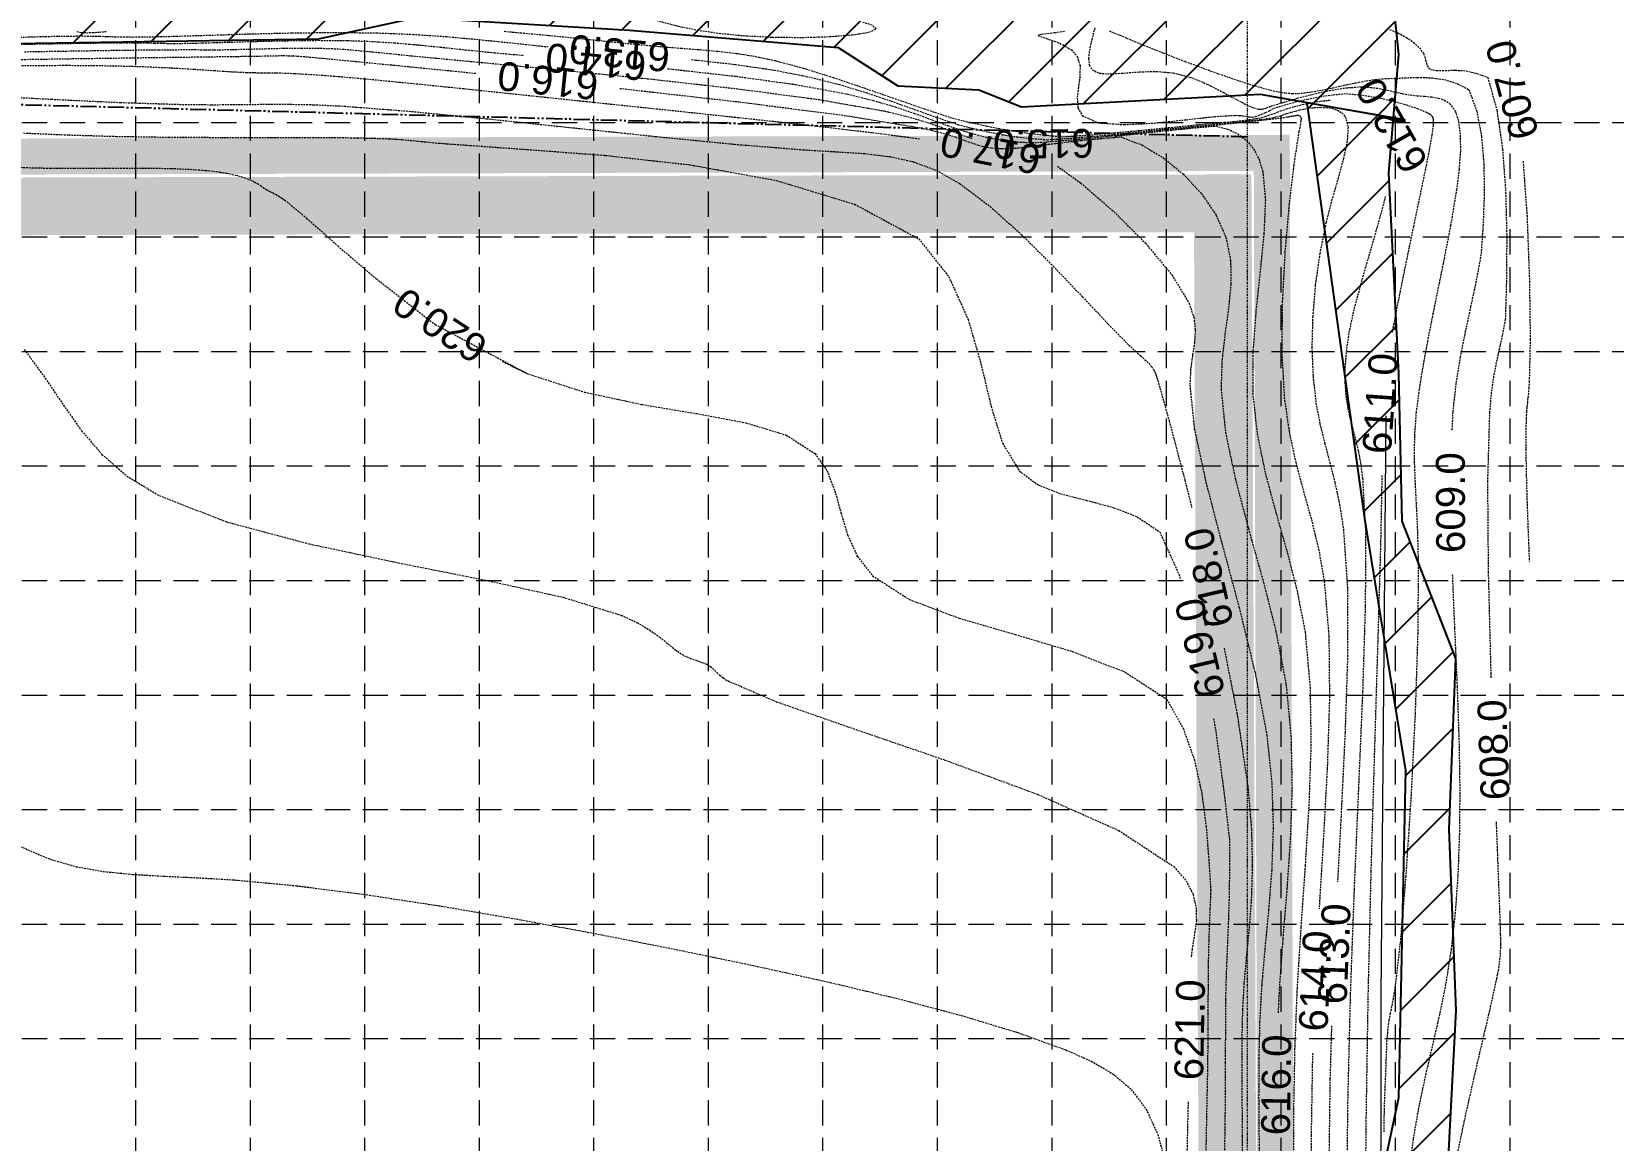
# Model space of a CAD drawing. Extents: x 299711 to 300729, y 199411 to 200048.
# Drawn here: x 300348.3 to 300567.6, y 199778.6 to 199932.3 of the extents above; entities that cross this region are included whole.
import ezdxf
from ezdxf.enums import TextEntityAlignment as Align

# ---------------------------------------------------------------- set-up
doc = ezdxf.new("R2010")
doc.units = 0
doc.header["$MEASUREMENT"] = 0
for name, pattern in [('DIVIDE2', [0.625, 0.25, -0.125, 0, -0.125, 0, -0.125]), ('HIDDEN', [0.375, 0.25, -0.125]), ('PHANTOM', [3.8, 2.25, -0.35, 0.25, -0.35, 0.25, -0.35])]:
    doc.linetypes.add(name, pattern=pattern)
for name, color, linetype in [('63-TOE OF SLOPE', 7, 'Continuous'), ('BOUND-13', 7, 'Continuous'), ('CONT-1', 252, 'Continuous'), ('CONT-2', 252, 'Continuous'), ('FIRM ON CONTOUR', 6, 'Continuous'), ('GRID', 254, 'HIDDEN'), ('LIMITS OF DISTURBANCE', 1, 'HIDDEN'), ('PRO-ROW', 1, 'PHANTOM'), ('SILT FENCE', 200, 'Continuous'), ('WATER', 5, 'Continuous')]:
    doc.layers.add(name, color=color, linetype=linetype)
doc.styles.get("Standard").update_dxf_attribs({"font": 'ARIAL.TTF'})

msp = doc.modelspace()

# ---------------------------------------------------------------- hatches: boundary and pattern name
at = {"layer": 'WATER'}
h = msp.add_hatch(dxfattribs=at)
h.set_pattern_fill('ANSI31', color=256, scale=60, style=0)
h.paths.add_polyline_path([(300024.18, 199948.5), (300022.34, 199944.48), (300033.27, 199938.38), (300054.73, 199935.24), (300069.35, 199934.28), (300082.32, 199931.31), (300102.17, 199930.9), (300137.81, 199933.31), (300145.36, 199934.58), (300150.65, 199936.13), (300216.43, 199929.21), (300239.97, 199935.21), (300309.48, 199930.14), (300388.06, 199931.32), (300401.65, 199934.28), (300431.19, 199932.51), (300460.14, 199930.14), (300468.41, 199924.83), (300479.63, 199924.24), (300485.54, 199921.88), (300518.63, 199923.65), (300538.71, 199920.1), (300525.12, 199922.47), (300533.1, 199864.82), (300538.77, 199829.85), (300537.83, 199784.49), (300528.37, 199740.08), (300530.26, 199724.02), (300532.15, 199712.68), (300534.04, 199695.67), (300534.04, 199677.71), (300534.04, 199662.6), (300533.1, 199645.59), (300531.21, 199633.3), (300531.21, 199613.46), (300531.21, 199603.06), (300531.21, 199589.83), (300531.36, 199574.7), (300530.43, 199553.34), (300539.72, 199544.05), (300551.33, 199541.73), (300549.94, 199549.62), (300551.33, 199555.19), (300545.42, 199554.57), (300540.69, 199561.46), (300536.47, 199582.13), (300537.35, 199596.58), (300538.79, 199622.53), (300540.18, 199640.64), (300539.25, 199662), (300539.72, 199694.97), (300536.93, 199713.54), (300535.07, 199727.47), (300535.54, 199739.55), (300544.71, 199775.38), (300545.8, 199796.59), (300544.83, 199821.74), (300545.76, 199845.42), (300538.32, 199864.46), (300537.86, 199884.89), (300536.47, 199912.75), (300537.87, 199929.16), (300536.02, 199947.27), (300545.31, 199971.88), (300539.73, 199994.17), (300535.55, 200011.35), (300523.47, 200017.86), (300528.58, 199979.31), (300523.94, 199961.2), (300513.72, 199943.56), (300495.6, 199941.23), (300472.38, 199944.49), (300446.83, 199946.81), (300411.06, 199943.56), (300349.74, 199935.2), (300335.81, 199937.52), (300307.01, 199940.31), (300271.24, 199943.56), (300240.5, 199942.18), (300214.02, 199942.18), (300175.46, 199943.1), (300151.31, 199946.82), (300105.32, 199947.28), (300086.27, 199945.43), (300062.12, 199943.57), (300053.29, 199943.57)])

# ---------------------------------------------------------------- linework, layer by layer
at = {"layer": '63-TOE OF SLOPE', "linetype": 'Continuous', "lineweight": 0}
msp.add_lwpolyline([(300536.05, 199879.07), (300535.37, 199798.41), (300535.27, 199713.71), (300534.28, 199679.43), (300534.74, 199614.86), (300535.29, 199561.29), (300536.42, 199553.24), (300514.68, 199553.51), (300500.26, 199548.39), (300483.23, 199544.95), (300427.48, 199543.02), (300370.58, 199541.11), (300346.08, 199540.16), (300306.2, 199539.47), (300286.86, 199541.44), (300223.34, 199541.39), (300159.38, 199541.42), (300107.06, 199542.51), (300030.12, 199539.61), (299979.95, 199538.96), (299932.77, 199541.67)], dxfattribs=at)
at = {"layer": 'BOUND-13', "color": 7, "linetype": 'DIVIDE2', "lineweight": 0}
msp.add_lwpolyline([(300000.07, 199553.41), (300000.01, 200000.01), (300516.85, 199985.03), (300516.85, 199553.49), (300000.07, 199553.41)], dxfattribs=at)
at = {"layer": 'CONT-1', "color": 25, "linetype": 'HIDDEN', "lineweight": 0}
for points in [[(300495.72, 199932.83), (300495.43, 199931.8), (300495.15, 199930.69), (300494.93, 199929.59), (300494.84, 199928.57), (300494.95, 199927.69), (300495.33, 199927.03), (300496.33, 199926.56), (300497.83, 199926.46), (300499.72, 199926.58), (300501.89, 199926.75), (300504.22, 199926.81), (300506.61, 199926.6), (300509.05, 199925.96), (300511.37, 199925.01), (300513.51, 199923.92), (300515.43, 199922.87), (300517.06, 199922.03), (300518.34, 199921.57), (300518.65, 199921.56), (300518.95, 199921.59), (300519.23, 199921.66), (300519.52, 199921.75), (300519.83, 199921.87), (300520.14, 199922.01), (300521.85, 199922.5), (300523.78, 199923.08), (300525.95, 199923.66), (300528.25, 199924.17), (300530.53, 199924.53), (300532.65, 199924.68), (300533.96, 199924.6), (300535.16, 199924.44), (300536.28, 199924.21), (300537.34, 199923.96), (300538.38, 199923.72), (300539.42, 199923.54), (300540.43, 199923.43), (300541.45, 199923.36), (300542.43, 199923.27), (300543.36, 199923.11), (300544.19, 199922.83), (300544.91, 199922.36), (300545.68, 199921.32), (300546.16, 199919.84), (300546.39, 199917.96), (300546.4, 199915.74), (300546.22, 199913.22), (300545.87, 199910.43), (300545.05, 199905.49), (300544.02, 199900.19), (300542.9, 199894.74), (300541.82, 199889.34), (300540.9, 199884.21), (300540.26, 199879.57), (300540.03, 199876.26), (300539.99, 199873.17), (300540.1, 199870.07), (300540.27, 199866.74), (300540.45, 199862.95), (300540.56, 199858.46), (300540.49, 199848.93), (300540.13, 199837.81), (300539.55, 199826.2), (300538.83, 199815.22), (300538.05, 199805.95), (300537.29, 199799.5), (300537.07, 199798.21), (300536.86, 199797.16), (300536.67, 199796.21), (300536.49, 199795.2), (300536.33, 199793.99), (300536.19, 199792.45), (300535.82, 199782.99), (300535.78, 199779.75)], [(300347.29, 199929.54), (300353.98, 199929.65), (300360.38, 199929.75), (300365.92, 199929.81), (300370.05, 199929.83), (300370.92, 199929.83), (300371.66, 199929.82), (300372.32, 199929.81), (300372.95, 199929.81), (300373.59, 199929.81), (300374.28, 199929.81), (300376.11, 199929.85), (300378.29, 199929.9), (300380.69, 199929.96), (300383.18, 199930.02), (300385.64, 199930.05), (300387.94, 199930.04), (300389.85, 199929.98), (300391.66, 199929.88), (300393.52, 199929.72), (300395.58, 199929.52), (300397.99, 199929.28), (300400.9, 199928.98), (300409.89, 199928.13), (300421.21, 199927.05), (300433.69, 199925.8), (300446.18, 199924.4), (300457.51, 199922.9), (300466.52, 199921.32), (300469.38, 199920.64), (300471.73, 199919.97), (300473.67, 199919.33), (300475.32, 199918.72), (300476.79, 199918.17), (300478.17, 199917.68), (300478.68, 199917.53)], [(300498.51, 199917.83), (300500.5, 199918.05), (300503.51, 199918.38), (300506.53, 199918.69), (300509.52, 199918.98), (300512.49, 199919.24), (300514.13, 199918.81), (300515.55, 199918.14), (300516.76, 199917.22), (300517.73, 199916.06), (300518.48, 199914.62), (300519, 199912.91), (300519.36, 199909.02), (300519.16, 199904.35), (300518.64, 199899.12), (300518.05, 199893.55), (300517.62, 199887.84), (300517.6, 199882.2), (300518.22, 199876.56), (300519.34, 199871.12), (300520.78, 199865.76), (300522.32, 199860.36), (300523.75, 199854.81), (300524.88, 199848.99), (300525.56, 199841.43), (300525.68, 199833.45), (300525.4, 199825.17), (300524.88, 199816.69), (300524.28, 199808.14), (300523.75, 199799.63), (300523.42, 199791.29), (300523.27, 199783.08), (300523.25, 199774.96)], [(300346.01, 199913.54), (300348.41, 199913.45), (300350.95, 199913.39), (300354.17, 199913.37), (300357.56, 199913.38), (300361, 199913.4), (300364.41, 199913.4), (300367.65, 199913.35), (300370.63, 199913.22), (300372.37, 199913.09), (300373.94, 199912.91), (300375.36, 199912.69), (300376.62, 199912.42), (300377.72, 199912.11), (300378.66, 199911.75), (300379.16, 199911.5), (300379.6, 199911.25), (300380.01, 199910.99), (300380.39, 199910.73), (300380.76, 199910.49), (300381.13, 199910.27), (300381.43, 199910.11), (300381.75, 199909.95), (300382.1, 199909.77), (300382.49, 199909.56), (300382.92, 199909.29), (300383.41, 199908.95), (300386.46, 199906.43), (300390.74, 199902.61), (300396.1, 199898.03), (300396.85, 199897.46)], [(300413.58, 199886.59), (300416.99, 199884.91), (300424.96, 199882.33), (300432.94, 199880.62), (300440.53, 199879.35), (300447.33, 199878.08), (300452.93, 199876.38), (300456.92, 199873.81), (300458.58, 199871.43), (300459.67, 199868.63), (300460.51, 199865.6), (300461.44, 199862.52), (300462.79, 199859.55), (300464.88, 199856.88), (300470, 199853.58), (300476.87, 199851), (300484.68, 199848.73), (300492.63, 199846.37), (300499.9, 199843.51), (300505.69, 199839.75), (300507.96, 199835.72), (300509.52, 199831.34), (300510.53, 199826.76), (300511.15, 199822.12), (300511.51, 199817.56), (300511.78, 199813.22), (300511.68, 199810.7), (300511.58, 199808.38), (300511.51, 199806.27), (300511.46, 199804.35), (300511.43, 199802.6), (300511.41, 199800.98), (300511.41, 199799.45), (300511.4, 199797.89), (300511.4, 199796.15), (300511.39, 199794.07), (300511.37, 199791.51), (300511.33, 199788.34), (300511.1, 199776.81)]]:
    msp.add_lwpolyline(points, dxfattribs=at)
at = {"layer": 'CONT-2', "color": 43, "linetype": 'HIDDEN', "lineweight": 0}
for points in [[(300429.85, 199936.16), (300430.38, 199935.92), (300430.82, 199935.69), (300431.22, 199935.48), (300431.6, 199935.26), (300431.99, 199935.05), (300432.43, 199934.83), (300433.83, 199934.26), (300435.68, 199933.67), (300437.95, 199933.08), (300440.6, 199932.55), (300443.61, 199932.1), (300446.96, 199931.77), (300451.02, 199931.56), (300455.12, 199931.52), (300458.93, 199931.64), (300462.13, 199931.88), (300464.39, 199932.24), (300465.37, 199932.69), (300464.86, 199933.2), (300463.46, 199933.63)], [(300346.32, 199931.55), (300349.06, 199931.62), (300350.56, 199931.66), (300351.95, 199931.69), (300353.24, 199931.71), (300354.45, 199931.72), (300355.6, 199931.72), (300356.69, 199931.71), (300357.7, 199931.69), (300358.72, 199931.65), (300359.8, 199931.62), (300360.98, 199931.6), (300362.31, 199931.58), (300363.83, 199931.59), (300367.93, 199931.68), (300372.89, 199931.83), (300378.46, 199932.01), (300384.37, 199932.15), (300390.35, 199932.22), (300396.14, 199932.15), (300401.14, 199931.95), (300405.85, 199931.63), (300410.39, 199931.22), (300414.86, 199930.76), (300419.37, 199930.28), (300419.86, 199930.23)], [(300354.55, 199932.34), (300355.16, 199932.22), (300355.88, 199932.18), (300356.69, 199932.2), (300357.63, 199932.26), (300358.67, 199932.35)], [(300413.81, 199932.37), (300419.98, 199931.81), (300425.69, 199931.23), (300430.89, 199930.69), (300435.54, 199930.25), (300438.34, 199930.03), (300440.97, 199929.83), (300443.51, 199929.6), (300446.04, 199929.31), (300448.64, 199928.89), (300451.41, 199928.3), (300455.29, 199927.26), (300459.44, 199925.96), (300463.71, 199924.52), (300467.99, 199923.03), (300472.11, 199921.61), (300476.02, 199920.32), (300478.65, 199919.69), (300481.18, 199919.14), (300483.67, 199918.68), (300486.16, 199918.29), (300488.7, 199917.99), (300491.28, 199917.75), (300494.81, 199918), (300498.38, 199918.3), (300501.97, 199918.63), (300505.53, 199918.98), (300508.99, 199919.32), (300512.32, 199919.65), (300513.69, 199919.75), (300514.98, 199919.88), (300516.13, 199919.99), (300517.15, 199920.12), (300518.06, 199920.26), (300518.86, 199920.43), (300519.31, 199920.55), (300519.73, 199920.69), (300520.14, 199920.84), (300520.56, 199920.99), (300521, 199921.16), (300521.47, 199921.33), (300522.35, 199921.62), (300523.35, 199921.92), (300524.46, 199922.2), (300525.67, 199922.46), (300526.97, 199922.68), (300528.29, 199922.82), (300528.36, 199922.82)], [(300491.51, 199932.35), (300490.14, 199932.14), (300488.96, 199932), (300488.13, 199931.9), (300487.83, 199931.79), (300488.17, 199931.63), (300489, 199931.37), (300490.13, 199931), (300491.34, 199930.48), (300492.46, 199929.79), (300493.27, 199928.89), (300493.66, 199927.6), (300493.65, 199926.14), (300493.44, 199924.6), (300493.27, 199923.09), (300493.37, 199921.75), (300493.96, 199920.68), (300496.23, 199919.68), (300499.77, 199919.43), (300504, 199919.65), (300508.37, 199920.11), (300512.3, 199920.55), (300515.23, 199920.72), (300515.78, 199920.7), (300516.24, 199920.65), (300516.63, 199920.59), (300516.96, 199920.53), (300517.26, 199920.49), (300517.55, 199920.48), (300517.96, 199920.54), (300518.4, 199920.68), (300518.87, 199920.87), (300519.39, 199921.1), (300519.95, 199921.37), (300520.53, 199921.69), (300521.98, 199922.14), (300523.54, 199922.57), (300525.2, 199922.97), (300526.94, 199923.31), (300528.74, 199923.57), (300530.6, 199923.74), (300532.81, 199923.51), (300534.97, 199923.17), (300537.02, 199922.71), (300538.86, 199922.19), (300540.41, 199921.67), (300541.56, 199921.21), (300541.75, 199921.12), (300541.93, 199921.04), (300542.08, 199920.95), (300542.21, 199920.86), (300542.32, 199920.77), (300542.41, 199920.68), (300542.51, 199920.53), (300542.58, 199920.35), (300542.62, 199920.16), (300542.64, 199919.93), (300542.64, 199919.67), (300542.62, 199919.37), (300542.45, 199918.01), (300542.13, 199916.2), (300541.7, 199913.98), (300541.17, 199911.4), (300540.56, 199908.49), (300539.89, 199905.31), (300538.97, 199900.88), (300538.04, 199896.32), (300537.17, 199891.88), (300536.93, 199890.63)], [(300497.68, 199932.43), (300498.35, 199932.16), (300499.16, 199931.82), (300500.12, 199931.43), (300501.22, 199930.97), (300502.48, 199930.46), (300505.19, 199929.37), (300508.25, 199928.19), (300511.46, 199926.99), (300514.63, 199925.87), (300517.56, 199924.91), (300520.07, 199924.21), (300521.17, 199923.97), (300522.15, 199923.82), (300523.05, 199923.75), (300523.91, 199923.75), (300524.8, 199923.83), (300525.74, 199923.96), (300527.17, 199924.22), (300528.71, 199924.54), (300530.31, 199924.89), (300531.89, 199925.22), (300533.36, 199925.51), (300534.66, 199925.7), (300535.09, 199925.75), (300535.51, 199925.78), (300535.91, 199925.81), (300536.32, 199925.83), (300536.74, 199925.85), (300537.11, 199925.84), (300538.68, 199925.92), (300540.45, 199925.98), (300542.32, 199925.93), (300544.2, 199925.68), (300545.96, 199925.13), (300547.59, 199924.28), (300548.66, 199921.31), (300549.33, 199917.8), (300549.66, 199913.89), (300549.71, 199909.74), (300549.55, 199905.53), (300549.26, 199901.42), (300548.57, 199897.7), (300547.82, 199894.16), (300547.08, 199890.73), (300546.38, 199887.25), (300545.78, 199883.58), (300545.34, 199879.58), (300545.22, 199877)], [(300536.58, 199932.62), (300537.78, 199932.13), (300538.92, 199931.53), (300539.92, 199930.84), (300540.72, 199930.08), (300541.27, 199929.28), (300541.46, 199928.82), (300541.58, 199928.38), (300541.69, 199927.97), (300541.81, 199927.6), (300542, 199927.3), (300542.28, 199927.09), (300543.11, 199926.92), (300544.29, 199926.94), (300545.69, 199926.98), (300547.19, 199926.89), (300548.68, 199926.52), (300550.2, 199925.97), (300551.45, 199921.47), (300552.25, 199916.04), (300552.68, 199910.04), (300552.83, 199903.86), (300552.79, 199897.85), (300552.63, 199892.4), (300552.21, 199890.25), (300551.79, 199888.27), (300551.38, 199886.45), (300551.01, 199884.56), (300550.69, 199882.35), (300550.44, 199879.58), (300550.16, 199869.99), (300550.26, 199857.38), (300550.62, 199843.35), (300550.64, 199842.72)], [(300345.95, 199930.55), (300349.84, 199930.63), (300353.71, 199930.7), (300357.37, 199930.75), (300360.64, 199930.78), (300363.33, 199930.77), (300364.37, 199930.76), (300365.3, 199930.74), (300366.17, 199930.72), (300367.05, 199930.7), (300367.99, 199930.7), (300369.06, 199930.7), (300371.97, 199930.76), (300375.55, 199930.86), (300379.57, 199930.98), (300383.8, 199931.07), (300388.04, 199931.12), (300392.05, 199931.09), (300395.42, 199930.97), (300398.59, 199930.77), (300401.71, 199930.5), (300404.95, 199930.18), (300408.48, 199929.8), (300412.46, 199929.4), (300416.57, 199929.03)], [(300344.23, 199928.43), (300353.9, 199928.58), (300363.28, 199928.71), (300371.28, 199928.82), (300376.8, 199928.89), (300377.35, 199928.9), (300377.84, 199928.9), (300378.27, 199928.9), (300378.67, 199928.91), (300379.03, 199928.91), (300379.39, 199928.92), (300380.16, 199928.94), (300380.93, 199928.96), (300381.69, 199928.98), (300382.44, 199928.99), (300383.17, 199929), (300383.87, 199928.99), (300384.49, 199928.97), (300385.14, 199928.94), (300385.9, 199928.88), (300386.82, 199928.8), (300387.98, 199928.69), (300389.43, 199928.56), (300399.2, 199927.61), (300409.93, 199926.54)], [(300439.78, 199928.45), (300440.36, 199928.39), (300445.89, 199927.77), (300451.28, 199926.99), (300456.41, 199925.98), (300460.31, 199924.99), (300463.99, 199923.87), (300467.45, 199922.7), (300470.72, 199921.53), (300473.8, 199920.43), (300476.72, 199919.44), (300478.82, 199918.89), (300480.89, 199918.42), (300482.93, 199918.03), (300484.98, 199917.72), (300487.05, 199917.5), (300489.15, 199917.34), (300491.94, 199917.52), (300494.77, 199917.75), (300497.64, 199918.01), (300500.55, 199918.3), (300503.48, 199918.6), (300506.42, 199918.9), (300509.14, 199919.15), (300511.77, 199919.41), (300514.29, 199919.66), (300516.63, 199919.9), (300518.73, 199920.15), (300520.54, 199920.41), (300520.81, 199920.5), (300521.17, 199920.59), (300521.49, 199920.69), (300521.8, 199920.78), (300522.09, 199920.88), (300522.39, 199920.97), (300522.92, 199921.14), (300523.48, 199921.3), (300524.08, 199921.46), (300524.71, 199921.59), (300525.39, 199921.71), (300526.1, 199921.79), (300526.94, 199921.83), (300527.79, 199921.8), (300528.61, 199921.68), (300529.36, 199921.44), (300529.98, 199921.05), (300530.46, 199920.5), (300530.83, 199919.08), (300530.7, 199917.14), (300530.2, 199914.76), (300529.46, 199912.04), (300528.6, 199909.04), (300527.77, 199905.85), (300526.9, 199901.56), (300526.28, 199897.18), (300525.92, 199892.82), (300525.81, 199888.58), (300525.97, 199884.54), (300526.38, 199880.81), (300526.92, 199877.96), (300527.58, 199875.26), (300528.29, 199872.58), (300529.01, 199869.77), (300529.66, 199866.71), (300530.19, 199863.26), (300530.73, 199855.32), (300530.76, 199845.83), (300530.41, 199835.11), (300529.85, 199823.53), (300529.37, 199814.44)], [(300345.78, 199927.61), (300353.09, 199927.66), (300359.85, 199927.59), (300363.96, 199927.47), (300367.6, 199927.3), (300370.8, 199927.12), (300373.59, 199926.93), (300376.01, 199926.77), (300378.09, 199926.67), (300379.15, 199926.64), (300380.17, 199926.62), (300381.18, 199926.62), (300382.23, 199926.61), (300383.39, 199926.58), (300384.7, 199926.53), (300388.94, 199926.26), (300394.37, 199925.8), (300400.84, 199925.17), (300408.23, 199924.42), (300416.39, 199923.56), (300425.17, 199922.64), (300435.61, 199921.55), (300446.09, 199920.44), (300456.03, 199919.36), (300464.83, 199918.33), (300471.43, 199917.47)], [(300436.48, 199927.18), (300437.11, 199927.12), (300445.96, 199926.13), (300454.25, 199924.99), (300461.47, 199923.65), (300464.97, 199922.79), (300468.02, 199921.89), (300470.71, 199920.98), (300473.12, 199920.1), (300475.34, 199919.29), (300477.44, 199918.57), (300479.03, 199918.1), (300480.61, 199917.71), (300482.19, 199917.4), (300483.78, 199917.17), (300485.37, 199917.01), (300487, 199916.93), (300489.09, 199917.05), (300491.22, 199917.21), (300493.41, 199917.4), (300495.67, 199917.63), (300498.04, 199917.88), (300500.53, 199918.14), (300504.61, 199918.57), (300508.8, 199919), (300512.94, 199919.42), (300516.74, 199919.82), (300519.91, 199920.17), (300522.17, 199920.46), (300522.34, 199920.49), (300522.49, 199920.51), (300522.64, 199920.53), (300522.77, 199920.56), (300522.9, 199920.58), (300523.01, 199920.6), (300523.19, 199920.63), (300523.35, 199920.66), (300523.5, 199920.69), (300523.63, 199920.7), (300523.74, 199920.72), (300523.84, 199920.72), (300523.95, 199920.71), (300524.04, 199920.7), (300524.13, 199920.66), (300524.19, 199920.61), (300524.25, 199920.55), (300524.28, 199920.46), (300524.31, 199920.25), (300524.29, 199919.95), (300524.23, 199919.56), (300524.14, 199919.08), (300524.02, 199918.47), (300523.89, 199917.74), (300523.29, 199913.79), (300522.65, 199908.34), (300522.08, 199901.91), (300521.71, 199894.97), (300521.63, 199888.04), (300521.98, 199881.6), (300522.65, 199876.86), (300523.57, 199872.6), (300524.64, 199868.61), (300525.74, 199864.67), (300526.74, 199860.57), (300527.53, 199856.09), (300528.17, 199848.44), (300528.25, 199839.73), (300527.94, 199830.22), (300527.39, 199820.15), (300526.81, 199810.67)], [(300341.12, 199923.5), (300351.02, 199922.95), (300360.55, 199922.5), (300368.81, 199922.24), (300373.2, 199922.19), (300376.94, 199922.21), (300380.35, 199922.25), (300383.73, 199922.26), (300387.39, 199922.19), (300391.62, 199921.99), (300400.61, 199921.29), (300411.33, 199920.25), (300422.97, 199919.03), (300434.71, 199917.8), (300445.75, 199916.71), (300455.28, 199915.94), (300459.86, 199915.67), (300463.82, 199915.41), (300467.34, 199914.99), (300470.59, 199914.27), (300473.75, 199913.08), (300476.97, 199911.27), (300481.21, 199908.07), (300485.61, 199904.11), (300489.95, 199899.8), (300494.01, 199895.54), (300497.57, 199891.76), (300500.42, 199888.86), (300501.3, 199888.05), (300502.04, 199887.38), (300502.67, 199886.83), (300503.18, 199886.33), (300503.6, 199885.86), (300503.92, 199885.35), (300504.03, 199885.13), (300504.13, 199884.89), (300504.23, 199884.62), (300504.33, 199884.33), (300504.43, 199883.99), (300504.54, 199883.6), (300506.02, 199878.33), (300508.19, 199870.14), (300509.14, 199866.32)], [(300429.83, 199924.46), (300446.4, 199922.58), (300461.01, 199920.71), (300471.53, 199918.99), (300473.54, 199918.54), (300475.12, 199918.12), (300476.35, 199917.73), (300477.34, 199917.38), (300478.17, 199917.06), (300478.93, 199916.79), (300479.53, 199916.6), (300480.14, 199916.45), (300480.77, 199916.31), (300481.42, 199916.21), (300482.09, 199916.14), (300482.79, 199916.1), (300483.67, 199916.11), (300484.58, 199916.16), (300485.52, 199916.24), (300486.49, 199916.36), (300487.49, 199916.52), (300488.52, 199916.63), (300490.3, 199916.83), (300492.08, 199917.04), (300493.87, 199917.24), (300495.68, 199917.42), (300497.48, 199917.59), (300499.3, 199917.73), (300502.23, 199916.61), (300505.19, 199914.84), (300508, 199912.54), (300510.5, 199909.85), (300512.52, 199906.89), (300513.9, 199903.78), (300514.54, 199900.58), (300514.58, 199897.31), (300514.25, 199893.94), (300513.76, 199890.42), (300513.34, 199886.71), (300513.22, 199882.77), (300513.83, 199876.74), (300515.2, 199870.25), (300517.01, 199863.42), (300518.99, 199856.34), (300520.82, 199849.13), (300522.22, 199841.87), (300522.91, 199834.68), (300523.06, 199827.55), (300522.82, 199820.5), (300522.35, 199813.53), (300521.79, 199806.65), (300521.3, 199799.87), (300521.13, 199796.27)], [(300347.16, 199918.27), (300353.42, 199918), (300360, 199917.8), (300367.3, 199917.69), (300374.58, 199917.66), (300381.56, 199917.66), (300387.96, 199917.66), (300393.51, 199917.61), (300397.92, 199917.47), (300399.66, 199917.35), (300401.2, 199917.21), (300402.69, 199917.06), (300404.29, 199916.9), (300406.15, 199916.75), (300408.37, 199916.6), (300417.02, 199915.98), (300427.78, 199915.17), (300439.62, 199913.85), (300451.51, 199911.7), (300462.41, 199908.39), (300471.29, 199903.6), (300475.45, 199898.36), (300478.14, 199892.42), (300479.92, 199886.26), (300481.32, 199880.38), (300482.91, 199875.26), (300485.25, 199871.39), (300487.85, 199869.47), (300491.01, 199868.25), (300494.5, 199867.34), (300498.1, 199866.4), (300501.58, 199865.06), (300504.71, 199862.95), (300507.37, 199857.08), (300507.57, 199856.46)], [(300490.52, 199913.68), (300493.79, 199911.31), (300498.36, 199907.36), (300502.74, 199902.98), (300506.39, 199898.6), (300508.78, 199894.67), (300509.44, 199892.71), (300509.63, 199890.93), (300509.53, 199889.22), (300509.27, 199887.45), (300509, 199885.51), (300508.89, 199883.29), (300509.51, 199877.26), (300511.12, 199869.82), (300513.32, 199861.41), (300515.72, 199852.47), (300517.93, 199843.44), (300519.56, 199834.77), (300520.26, 199828.09), (300520.44, 199821.89), (300520.24, 199816.07), (300519.81, 199810.56), (300519.3, 199805.26), (300518.85, 199800.11), (300518.57, 199795.03), (300518.45, 199789.88), (300518.43, 199784.51), (300518.48, 199778.8), (300518.55, 199772.62)], [(300555.09, 199914.38), (300555.64, 199906.8), (300555.98, 199897.74), (300556.08, 199889.66), (300555.95, 199883.86), (300555.89, 199882.93), (300555.83, 199882.15), (300555.76, 199881.49), (300555.69, 199880.89), (300555.62, 199880.29), (300555.57, 199879.65), (300555.48, 199877.36), (300555.47, 199874.43), (300555.53, 199870.99), (300555.64, 199867.16), (300555.79, 199863.07), (300555.95, 199858.86)], [(300535.98, 199909.45), (300535.82, 199908.71), (300534.4, 199903.61), (300532.91, 199898.52), (300531.63, 199893.79), (300530.99, 199890.84), (300530.59, 199888.2), (300530.4, 199885.84), (300530.38, 199883.72), (300530.52, 199881.81), (300530.79, 199880.06), (300531.1, 199878.69), (300531.45, 199877.33), (300531.83, 199875.89), (300532.21, 199874.31), (300532.55, 199872.5), (300532.84, 199870.38), (300533.26, 199862.73), (300533.21, 199852.69), (300532.84, 199840.78), (300532.27, 199827.5), (300531.66, 199813.36), (300531.13, 199798.89), (300530.78, 199784.64), (300530.61, 199770.92)], [(300347.26, 199888.25), (300350.17, 199884.28), (300352.71, 199880.52), (300355.22, 199876.98), (300358.04, 199873.7), (300361.51, 199870.69), (300365.97, 199867.98), (300375.34, 199864.34), (300386.79, 199861.29), (300399.16, 199858.66), (300411.28, 199856.26), (300421.97, 199853.89), (300430.07, 199851.39), (300432.26, 199850.37), (300434, 199849.34), (300435.39, 199848.34), (300436.54, 199847.42), (300437.54, 199846.61), (300438.5, 199845.96), (300439.21, 199845.6), (300439.93, 199845.32), (300440.64, 199845.07), (300441.3, 199844.84), (300441.9, 199844.59), (300442.41, 199844.29), (300442.71, 199844.04), (300442.99, 199843.76), (300443.31, 199843.45), (300443.7, 199843.1), (300444.21, 199842.71), (300444.87, 199842.28), (300451.57, 199839.4), (300462.22, 199835.68), (300474.92, 199831.32), (300487.82, 199826.54), (300499.03, 199821.55), (300506.67, 199816.54), (300508.36, 199814.59), (300509.33, 199812.69), (300509.76, 199810.86), (300509.79, 199809.13), (300509.6, 199807.51), (300509.34, 199806.03), (300509.2, 199805.11), (300509.1, 199804.27), (300509.06, 199803.9)], [(300535.52, 199870.79), (300535.33, 199861.08), (300534.95, 199847.97), (300534.48, 199832.63), (300533.99, 199815.91), (300533.58, 199798.65), (300533.31, 199781.76), (300533.15, 199765.71)], [(300545.28, 199857.01), (300545.59, 199849.63), (300545.95, 199841.49), (300546.22, 199833.6), (300546.32, 199827.23), (300546.27, 199821.21), (300546.06, 199815.52), (300545.68, 199810.13), (300545.11, 199805.03), (300544.36, 199800.19), (300543.51, 199796.05), (300542.58, 199791.96), (300541.6, 199787.81), (300540.67, 199783.45), (300539.84, 199778.75), (300539.19, 199773.57)], [(300513.64, 199846.83), (300515.42, 199837.81), (300516.93, 199827.68), (300517.43, 199821.73), (300517.55, 199816.54), (300517.4, 199811.96), (300517.09, 199807.83), (300516.72, 199804.01), (300516.39, 199800.34), (300516.19, 199796.69), (300516.1, 199792.91), (300516.08, 199788.83), (300516.11, 199784.31), (300516.15, 199779.2), (300516.16, 199773.36)], [(300512.18, 199837.03), (300512.49, 199835.25), (300513.52, 199827.64), (300514.37, 199820.41), (300514.39, 199816.2), (300514.33, 199812.42), (300514.23, 199809.05), (300514.11, 199806.03), (300513.99, 199803.25), (300513.89, 199800.63), (300513.84, 199798.1), (300513.81, 199795.49), (300513.81, 199792.62), (300513.8, 199789.34), (300513.79, 199785.48), (300513.75, 199780.87), (300513.57, 199769.51)], [(300551.36, 199822.74), (300551.56, 199817.51), (300551.89, 199808.92), (300551.94, 199807.17), (300551.96, 199805.77), (300551.93, 199804.59), (300551.83, 199803.49), (300551.67, 199802.34), (300551.41, 199801.01), (300550.32, 199796.08), (300548.75, 199789.39), (300546.94, 199781.4), (300545.1, 199772.56)], [(300346.73, 199819.33), (300350.75, 199817.6), (300354.47, 199816.53), (300358.3, 199815.86), (300362.32, 199815.46), (300366.59, 199815.21), (300371.19, 199815), (300376.2, 199814.71), (300384.98, 199813.89), (300394.71, 199812.65), (300405.16, 199811.05), (300416.11, 199809.17), (300427.35, 199807.08), (300438.63, 199804.85), (300448.99, 199802.69), (300459.01, 199800.48), (300468.49, 199798.21), (300477.23, 199795.89), (300485.03, 199793.53), (300491.71, 199791.11), (300495.22, 199789.56), (300498.23, 199787.8), (300500.76, 199785.64), (300502.83, 199782.9), (300504.45, 199779.39), (300505.59, 199775.14)], [(300528.53, 199794.46), (300528.32, 199787.07), (300528.16, 199775.35)], [(300525.92, 199790.69), (300525.87, 199789.22), (300525.71, 199779.31), (300525.69, 199769.7)], [(300508.65, 199783.91), (300508.28, 199768.75)]]:
    msp.add_lwpolyline(points, dxfattribs=at)
at = {"layer": 'FIRM ON CONTOUR', "color": 25, "linetype": 'HIDDEN', "lineweight": 0}
msp.add_lwpolyline([(300346.01, 199913.54), (300348.41, 199913.45), (300350.95, 199913.39), (300354.17, 199913.37), (300357.56, 199913.38), (300361, 199913.4), (300364.41, 199913.4), (300367.65, 199913.35), (300370.63, 199913.22), (300372.37, 199913.09), (300373.94, 199912.91), (300375.36, 199912.69), (300376.62, 199912.42), (300377.72, 199912.11), (300378.66, 199911.75), (300379.16, 199911.5), (300379.6, 199911.25), (300380.01, 199910.99), (300380.39, 199910.73), (300380.76, 199910.49), (300381.13, 199910.27), (300381.43, 199910.11), (300381.75, 199909.95), (300382.1, 199909.77), (300382.49, 199909.56), (300382.92, 199909.29), (300383.41, 199908.95), (300386.46, 199906.43), (300390.74, 199902.61), (300396.1, 199898.03), (300404.26, 199891.71), (300416.99, 199884.91), (300424.96, 199882.33), (300432.94, 199880.62), (300440.53, 199879.35), (300447.33, 199878.08), (300452.93, 199876.38), (300456.92, 199873.81), (300458.58, 199871.43), (300459.67, 199868.63), (300460.51, 199865.6), (300461.44, 199862.52), (300462.79, 199859.55), (300464.88, 199856.88), (300470, 199853.58), (300476.87, 199851), (300484.68, 199848.73), (300492.63, 199846.37), (300499.9, 199843.51), (300505.69, 199839.75), (300507.96, 199835.72), (300509.52, 199831.34), (300510.53, 199826.76), (300511.15, 199822.12), (300511.51, 199817.56), (300511.78, 199813.22), (300511.68, 199810.7), (300511.58, 199808.38), (300511.51, 199806.27), (300511.46, 199804.35), (300511.43, 199802.6), (300511.41, 199800.98), (300511.41, 199799.45), (300511.4, 199797.89), (300511.4, 199796.15), (300511.39, 199794.07), (300511.37, 199791.51), (300511.33, 199788.34), (300511.1, 199776.81)], dxfattribs=at)
at = {"layer": 'GRID', "color": 252, "linetype": 'HIDDEN', "lineweight": 0, "ltscale": 14}
for p, q in [((300362.69, 200030.91), (300362.69, 199474.99)), ((300378.57, 200030.91), (300378.57, 199474.99)), ((300394.45, 200030.91), (300394.45, 199474.99)), ((300410.33, 200030.91), (300410.33, 199474.99)), ((300426.21, 200030.91), (300426.21, 199474.99)), ((300442.09, 200030.91), (300442.09, 199474.99)), ((300457.97, 200030.91), (300457.97, 199474.99)), ((300473.85, 200030.91), (300473.85, 199474.99)), ((300489.74, 200030.91), (300489.74, 199474.99)), ((300505.62, 200030.91), (300505.62, 199474.99)), ((300521.5, 200030.91), (300521.5, 199474.99)), ((300537.38, 200030.91), (300537.38, 199474.99)), ((300553.26, 200030.91), (300553.26, 199474.99)), ((299727.44, 199919.74), (300712.07, 199919.74)), ((299727.44, 199903.86), (300712.07, 199903.86)), ((299727.44, 199887.98), (300712.07, 199887.98)), ((299727.44, 199872.1), (300712.07, 199872.1)), ((299727.44, 199856.21), (300712.07, 199856.21)), ((299727.44, 199840.33), (300712.07, 199840.33)), ((299727.44, 199824.45), (300712.07, 199824.45)), ((299727.44, 199808.57), (300712.07, 199808.57)), ((299727.44, 199792.69), (300712.07, 199792.69))]:
    msp.add_line(p, q, dxfattribs=at)
at = {"layer": 'LIMITS OF DISTURBANCE', "ltscale": 70, "const_width": 5, "flags": 128}
msp.add_lwpolyline([(299986.81, 199545.4), (300521.51, 199548.42), (300520.25, 199915.51), (299987.02, 199913.95), (299986.78, 199550.48)], close=True, dxfattribs=at)
at = {"layer": 'PRO-ROW', "color": 7, "flags": 128}
msp.add_lwpolyline([(300516.85, 199917.71), (300025.02, 199930.59, 0.40652), (300000.02, 199906.24)], format="xyb", dxfattribs=at)
at = {"layer": 'SILT FENCE', "const_width": 8, "flags": 128}
msp.add_lwpolyline([(299989.8, 199552.29), (300256.52, 199553.77), (300515.14, 199555.09), (300513.45, 199908.52), (299989.74, 199907.19)], dxfattribs=at)
at = {"layer": 'WATER', "flags": 128}
for points in [[(300544.71, 199775.38), (300545.8, 199796.59), (300544.83, 199821.74), (300545.76, 199845.42), (300538.32, 199864.46), (300537.86, 199884.89), (300536.47, 199912.75), (300537.87, 199929.16), (300536.02, 199947.27), (300545.31, 199971.88), (300539.73, 199994.17), (300535.55, 200011.35), (300523.47, 200017.86), (300528.58, 199979.31), (300523.94, 199961.2), (300513.72, 199943.56), (300495.6, 199941.23), (300472.38, 199944.49), (300446.83, 199946.81), (300411.06, 199943.56), (300349.74, 199935.2), (300335.81, 199937.52)], [(300309.48, 199930.14), (300388.06, 199931.32), (300401.65, 199934.28), (300431.19, 199932.51), (300460.14, 199930.14), (300468.41, 199924.83), (300479.63, 199924.24), (300485.54, 199921.88), (300518.63, 199923.65), (300538.71, 199920.1), (300525.12, 199922.47), (300533.1, 199864.82), (300538.77, 199829.85), (300537.83, 199784.49), (300528.37, 199740.08)]]:
    msp.add_lwpolyline(points, dxfattribs=at)

# ---------------------------------------------------------------- texts
at = {"layer": 'CONT-1', "color": 25, "linetype": 'Continuous', "lineweight": 0}
for s, rotation, p in [('614.0', 174.7075, (300426.53, 199928.13)), ('613.0', 174.877, (300429.81, 199929.32)), ('607.0', 105.2817, (300553.57, 199924.24)), ('616.0', 174.0526, (300419.88, 199925.51)), ('612.0', 119.7093, (300536.88, 199919.3)), ('617.0', 168.7675, (300481.25, 199915.76)), ('611.0', 85.9513, (300535.26, 199880.77)), ('609.0', 90.1954, (300545.03, 199867.01)), ('618.0', 103.0181, (300511.49, 199856.6)), ('619.0', 103.3557, (300510.28, 199846.84)), ('608.0', 92.054, (300550.98, 199832.73)), ('613.0', 87.5966, (300528.91, 199804.45)), ('614.0', 87.4391, (300526.28, 199800.69)), ('621.0', 88.8318, (300508.86, 199793.91)), ('616.0', 89.2364, (300520.85, 199786.27))]:
    msp.add_text(s, height=4, rotation=rotation, dxfattribs=at).set_placement(p, align=Align.MIDDLE)
at = {"layer": 'CONT-2', "color": 43, "linetype": 'Continuous', "lineweight": 0}
for s, rotation, p in [('615.0', 180.8667, (300488.57, 199916.75)), ('620.0', 147.0066, (300404.92, 199891.56))]:
    msp.add_text(s, height=4, rotation=rotation, dxfattribs=at).set_placement(p, align=Align.MIDDLE)

doc.saveas('drawing.dxf')
